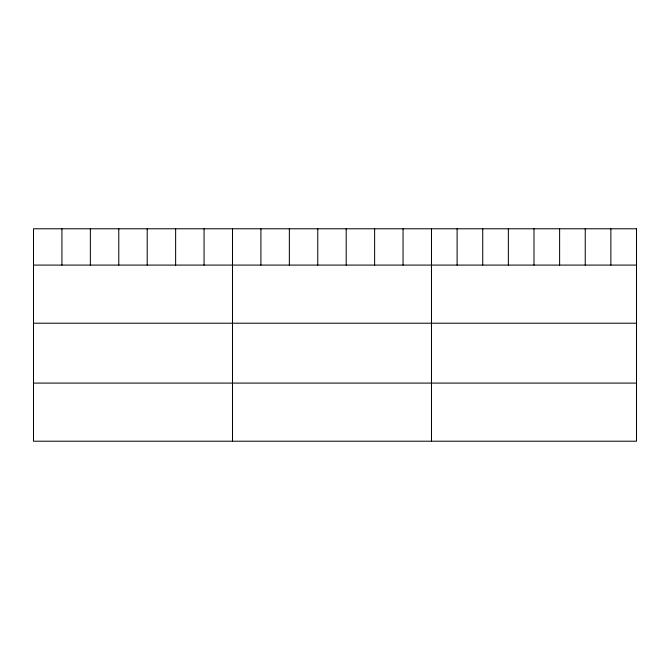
<?xml version="1.0" encoding="UTF-8"?>
<svg xmlns="http://www.w3.org/2000/svg" width="670" height="670" viewBox="0 0 670 670"><rect width="100%" height="100%" fill="white"/><g stroke="black" fill="none" stroke-linecap="round" stroke-linejoin="round"><path stroke-width="1" d="M33.5 265.085L636.5 265.085M33.5 323.208L636.5 323.208M33.5 383.089L636.5 383.089M610.872 228.788L610.872 265.085M585.245 228.788L585.245 265.085M559.618 228.788L559.618 265.085M533.99 228.788L533.99 265.085M508.363 228.788L508.363 265.085M482.735 228.788L482.735 265.085M457.107 228.788L457.107 265.085M431.48 228.788L431.48 441.212M403.055 228.788L403.055 265.085M374.622 228.788L374.622 265.085M346.197 228.788L346.197 265.085M317.773 228.788L317.773 265.085M289.348 228.788L289.348 265.085M260.915 228.788L260.915 265.085M232.49 228.788L232.49 441.212M204.065 228.788L204.065 265.085M175.632 228.788L175.632 265.085M147.207 228.788L147.207 265.085M118.783 228.788L118.783 265.085M90.358 228.788L90.358 265.085M61.925 228.788L61.925 265.085M636.5 228.788L33.5 228.788L33.5 441.212L636.5 441.212L636.5 228.788"/></g></svg>
